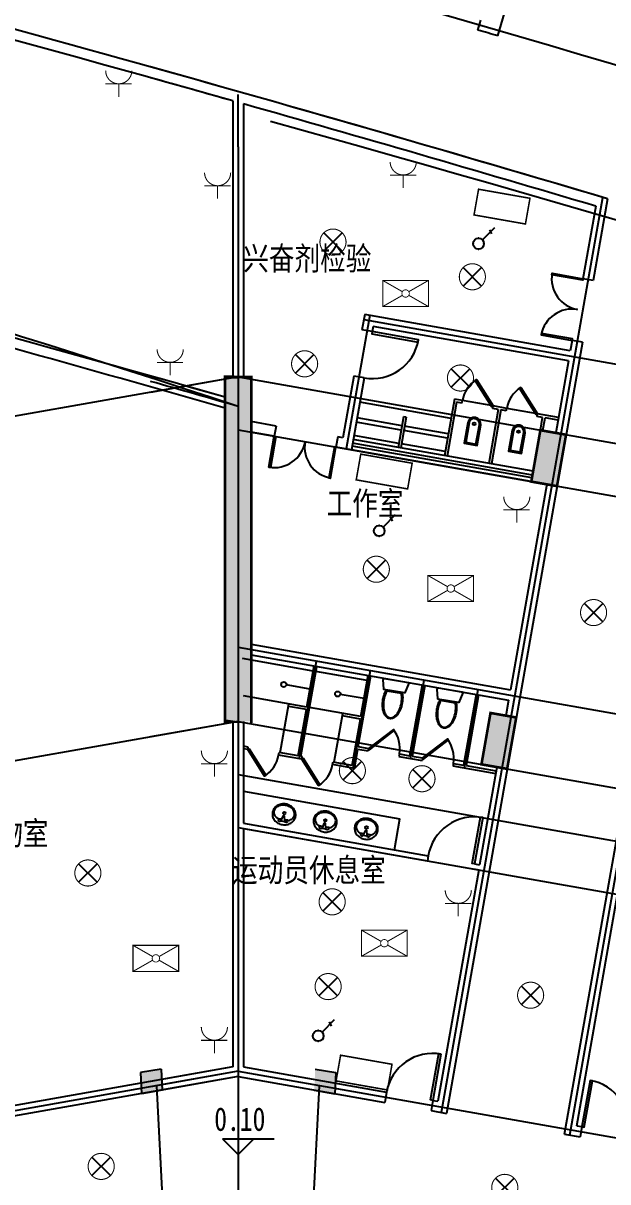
# Model space of a CAD drawing. Extents: x 23618587 to 48466785, y 42305484 to 86624613.
# Drawn here: x 24291357 to 24302559, y 43333033 to 43355228 of the extents above; entities that cross this region are included whole.
import ezdxf

# ---------------------------------------------------------------- set-up
doc = ezdxf.new("R2010")
doc.units = 0
doc.header["$MEASUREMENT"] = 0
doc.layers.get('0').update_dxf_attribs({"linetype": 'CONTINUOUS'})
for name, color, linetype in [('AC-W', 7, 'CONTINUOUS'), ('设备-动力', 3, 'CONTINUOUS'), ('设备-插座', 3, 'CONTINUOUS'), ('设备-照明', 3, 'CONTINUOUS'), ('设备-箱柜', 3, 'CONTINUOUS')]:
    doc.layers.add(name, color=color, linetype=linetype)
doc.styles.add('ATT', font='txt')
doc.styles.add('IDQSTYLE', font='simplex.shx', dxfattribs={"width": 0.7, "bigfont": 'hzfs1.shx'})
doc.styles.add('Q1', font='SimSun.ttf', dxfattribs={"width": 0.8, "height": 450})

# ---------------------------------------------------------------- blocks, each defined once
blk = doc.blocks.new('WC-3')
for points in [[(381.6936092093347, 218.2408633336599, 0.03355812812804986), (396.9573517340432, 268.9430153800786, 0.05639121069492921), (412.3489382449443, 404.9805428541877, 0.05639121069492927), (396.9573517340432, 541.0180703282967, 0.07014231948098686), (357.562039308028, 643.9963931749808, 0.1060983653685181), (290.0671071193756, 721.4435133271108, 0.1620331015355171), (225.2947648541558, 742.9999999999927, 0.1620331015355178), (160.522422588936, 721.4435133271108, 0.1060983653685186), (93.02749040028357, 643.9963931749808, 0.07014231948098702), (53.63217797426842, 541.0180703282967, 0.05639121069492911), (38.24059146336731, 404.9805428541877, 0.05639121069492958), (53.63217797426842, 268.9430153800786, 0.03355812812805004), (68.89592049897692, 218.2408633336599)], [(54.79555096172044, 404.9805428541877, -0.05639121069492937), (69.76864924652546, 537.3192896005567, -0.07014231948098673), (107.512469250094, 635.9806541751823, -0.1060983653685186), (170.4427700053529, 708.1900839169612, -0.162033101535518), (225.2947648541558, 726.4450405016323, -0.162033101535517), (280.1467597029514, 708.1900839169612, -0.1060983653685182), (343.0770604582176, 635.9806541751823, -0.07014231948098636), (380.8208804617861, 537.3192896005567, -0.05639121069492942), (395.7939787465839, 404.9805428541877, -0.05639121069492849), (380.8208804617861, 272.6417961078259, -0.02767511407589753), (369.2282583505821, 232.4275507513157), (81.36127135772767, 232.4275507513084, -0.02767511407589434), (69.76864924652546, 272.6417961078259, -0.05639121069492937)], [(-19.56175053199877, 24.16388233787438, 0.4770641446285718), (1.818989403545856e-12, 0), (462.9421472812282, -7.275957614183426e-12, 0.4770641446285718), (472.7230225472249, 12.08194116893719), (431.3211404827252, 206.5863057935421, 0.3540373363425782), (426.4307028497315, 210.5453352090699), (24.15882685857105, 210.5453352090772, 0.3540373363425782), (19.26838922557181, 206.5863057935421)]]:
    blk.add_lwpolyline(points, format="xyb", close=True)
blk = doc.blocks.new('15PLAV04')
at = {"color": 0, "linetype": 'ByBlock'}
for p, q in [((2.5, -1.5), (2.5, 1.5)), ((7, 0.5), (3, 1.5)), ((4, 1.25), (4, 3.635323)), ((7, -0.5), (7, 0.5)), ((3, -1.5), (7, -0.5)), ((4, -3.628449000000003), (4, -1.25))]:
    blk.add_line(p, q, dxfattribs=at)
blk.add_lwpolyline([(8, 9, 0.109452), (4.986152000000004, 8.332257999999996, 0.102376), (2.34314599999999, 6.363961000000003, 0.093737), (0.6223129999999628, 3.49131899999999, 0.088426), (0, 0, 0.088426), (0.6223129999999628, -3.49131899999999, 0.093737), (2.34314599999999, -6.363961000000003, 0.102376), (4.986152000000004, -8.332257999999996, 0.109452), (8, -9, 0.109452), (11.013848, -8.332257999999996, 0.102376), (13.65685400000001, -6.363961000000003, 0.093737), (15.37768700000004, -3.49131899999999, 0.088426), (16, 0, 0.088426), (15.37768700000004, 3.49131899999999, 0.093737), (13.65685400000001, 6.363961000000003, 0.102376), (11.013848, 8.332257999999996, 0.109452)], format="xyb", close=True, dxfattribs=at)
for centre in [(3, 2.5), (9, 0), (3, -2.5)]:
    blk.add_circle(centre, 1, dxfattribs=at)
for centre, radius, start, end in [((7, 3.635323), 3, 146.09549, 180), ((11.35803499999997, 0.7063469999999938), 8.250845, 143.130102, 146.09549), ((9.915842999999995, 1.787992000000003), 6.448105, 118.911201, 143.130102), ((9, 3.446271999999993), 4.553728, 90, 118.911201), ((9, 3.446271999999993), 4.553728, 61.088799, 90), ((8.084157000000005, 1.787992000000003), 6.448105, 36.869898, 61.088799), ((6.641965000000027, 0.7063469999999938), 8.250845, 17.257939, 36.869898), ((4.368267000000003, 0), 10.631733, 0, 17.257939), ((4.368267000000003, 0), 10.631733, 342.742061, 0), ((7, -3.628449000000003), 3, 180, 212.259808), ((9.915842999999995, -1.787992000000003), 6.448105, 212.259808, 241.088799), ((9, -3.446271999999993), 4.553728, 241.088799, 270), ((9, -3.446271999999993), 4.553728, 270, 298.911201), ((8.084157000000005, -1.787992000000003), 6.448105, 298.911201, 323.130102), ((6.641965000000027, -0.7063469999999938), 8.250845, 323.130102, 342.742061)]:
    blk.add_arc(centre, radius, start, end, dxfattribs=at)
at = {"color": 0, "linetype": 'ByBlock', "style": 'ATT'}
for tag, p, flags in [('ITEM', (0, -17.5), 3), ('ROOM_NUMBER', (0, -26.5), 1)]:
    blk.add_attdef(tag, p, '', height=6, dxfattribs=dict(at, flags=flags))
blk = doc.blocks.new('HC000426')
at = {"color": 0, "linetype": 'Continuous', "const_width": 0.3}
blk.add_lwpolyline([(5, 2.5), (-5, 2.5), (-5, -2.5), (5, -2.5)], close=True, dxfattribs=at)
at = {"color": 0, "style": 'IDQSTYLE', "width": 0.7}
blk.add_attdef('PSFHATT', (7, -2.5), '', height=2.5, dxfattribs=at)
blk = doc.blocks.new('HC000133')
at = {"color": 0, "linetype": 'Continuous', "const_width": 0.2}
blk.add_lwpolyline([(-2.5, 5, 0.1989123673796542), (-1.767766952966327, 3.232233047033675, 0.198912367379656), (-1.347405802383693e-15, 2.5, 0.1989123673796559), (1.767766952966326, 3.232233047033674, 0.1989123673796541), (2.5, 4.999999999999999)], format="xyb", dxfattribs=at)
for points in [[(-2.549372027147456, 2.476391871554483), (2.483025305961291, 2.476391871554483)], [(0, 2.5), (0, 0)]]:
    blk.add_lwpolyline(points, dxfattribs=at)
at = {"color": 0, "style": 'IDQSTYLE', "width": 0.7}
blk.add_attdef('PSFHATT', (4.500000009999999, 0), '', height=2.5, dxfattribs=at)
blk = doc.blocks.new('HC001494')
at = {"color": 0, "linetype": 'Continuous'}
for p, q in [((-1.76776695296229, 1.76776695296229), (1.767766952970533, -1.767766952970533)), ((1.76776695297059, 1.767766952970476), (-1.767766952966383, -1.767766952966497))]:
    blk.add_line(p, q, dxfattribs=at)
at = {"color": 0, "linetype": 'Continuous', "const_width": 0.2}
blk.add_lwpolyline([(1.76776695296644, -1.76776695296644, 0.1989123673796617), (2.500000000000057, 0, 0.1989123673796613), (1.767766952966383, 1.767766952966326, 0.198912367379653), (1.137288912133798e-13, 2.499999999999943, 0.1989123673796647), (-1.767766952966269, 1.767766952966327, 0.1989123673796613), (-2.499999999999943, 1.951292859901378e-16, 0.1989123673796761), (-1.767766952966269, -1.76776695296644, 0.1989123673796719), (1.12894543431545e-13, -2.500000000000057, 0.1989123673796541)], format="xyb", close=True, dxfattribs=at)
at = {"color": 0, "style": 'IDQSTYLE', "width": 0.7}
blk.add_attdef('PSFHATT', (4.500000010000057, -2.500000010000057), '', height=2.5, dxfattribs=at)
blk = doc.blocks.new('HC002297100793')
at = {"color": 0}
for p, q in [((0.7365695637054159, 1.778236230427065), (3.125, 4.166666666667079)), ((2.086312922365323, 3.721618894039348), (2.474128879839554, 2.922156241536068))]:
    blk.add_line(p, q, dxfattribs=at)
blk.add_circle((0, 1.041666666667079), 1.041666666667084, dxfattribs=at)
for p in [(-1.041666666678793, 1.041666666667079), (0, 2.083333333345872), (0, 6.475602276623249e-12), (1.041666666678793, 1.041666666667079)]:
    blk.add_point(p, dxfattribs=at)
at = {"color": 0, "width": 0.7000000000000001}
blk.add_attdef('PSFHATT', (3.145, -5.115907697472721e-15), '', height=0.025, dxfattribs=at)
blk = doc.blocks.new('HC000704')
at = {"color": 0, "linetype": 'Continuous', "const_width": 0.2}
for points in [[(-0.6139406135023933, 0.3508232077155071), (-4.375000000002217, 2.499999999999943)], [(-4.375000000002217, 2.499999999999943), (4.374999999997783, 2.499999999999943), (4.374999999997783, -2.500000000000057), (-4.375000000002217, -2.500000000000057), (-4.375000000002217, 2.499999999999943)], [(4.374999999997783, 2.499999999999943), (0.613940613502109, 0.3508232077156208)], [(-0.6139406135024501, -0.3508232077155071), (-4.375000000002217, -2.500000000000057)], [(0.6139406135020522, -0.3508232077156777), (4.374999999997783, -2.500000000000057)]]:
    blk.add_lwpolyline(points, dxfattribs=at)
at = {"color": 0, "linetype": 'Continuous', "const_width": 0.16}
blk.add_lwpolyline([(-3.383242763575582e-16, -0.7071067811865532, 0.1989123673796649), (0.4999999999999999, -0.5000000000000002, 0.1989123673796529), (0.7071067811865532, -1.577721810442024e-30, 0.1989123673796529), (0.5, 0.5, 0.1989123673796647), (-6.228696108637923e-17, 0.7071067811865532, 0.1989123673796647), (-0.4999999999999999, 0.5, 0.1989123673796529), (-0.7071067811865532, 9.205576587279189e-17, 0.1989123673796529), (-0.4999999999999998, -0.5000000000000002, 0.1989123673796647)], format="xyb", close=True, dxfattribs=at)
at = {"color": 0, "style": 'IDQSTYLE', "width": 0.7}
blk.add_attdef('PSFHATT', (6.374999999997783, -2.500000000000057), '', height=2.5, dxfattribs=at)

msp = doc.modelspace()

# ---------------------------------------------------------------- hatches: boundary and pattern name
at = {"layer": 'AC-W'}
for points in [[(24295726.76416719, 43348451.86485248), (24295726.76416751, 43341851.59187522), (24295226.76416751, 43341851.5918752), (24295226.76416719, 43348451.86485246)], [(24295726.76416719, 43348451.86485248), (24295726.76416751, 43341851.59187522), (24295226.76416751, 43341851.5918752), (24295226.76416719, 43348451.86485246)], [(24301092.96038273, 43346446.15131876), (24301585.36425923, 43346359.32722998), (24301759.01243692, 43347344.13498332), (24301266.60856041, 43347430.95907214)], [(24301092.96038273, 43346446.15131876), (24301585.36425923, 43346359.32722998), (24301759.01243692, 43347344.13498332), (24301266.60856041, 43347430.95907214)], [(24300803.94568408, 43341927.69265519), (24300311.54180757, 43342014.516744), (24300137.89362989, 43341029.70899064), (24300630.2975064, 43340942.88490185)], [(24300803.94568408, 43341927.69265519), (24300311.54180757, 43342014.516744), (24300137.89362989, 43341029.70899064), (24300630.2975064, 43340942.88490185)]]:
    msp.add_hatch(color=7, dxfattribs=at).paths.add_polyline_path(points)

# ---------------------------------------------------------------- linework, layer by layer
at = {"layer": 'AC-W', "color": 7}
for p, q in [((24300452.52971094, 43354984.22096639), (24303001.75405221, 43363719.86393265)), ((24300452.52971094, 43354984.22096639), (24303001.75405221, 43363719.86393265)), ((24300068.5779158, 43355096.1883672), (24300124.49845248, 43355288.21152616)), ((24300068.5779158, 43355096.1883672), (24300124.49845248, 43355288.21152616)), ((24295476.76416698, 43352860.11982253), (24295476.764168, 43353860.11982252)), ((24295476.76416698, 43352860.11982253), (24295476.764168, 43353860.11982252)), ((24299554.79193819, 43347656.64153269), (24297806.75789045, 43347964.86709841)), ((24299554.79193819, 43347656.64153269), (24297806.75789045, 43347964.86709841)), ((24299619.9101528, 43348025.94441397), (24299428.8967233, 43346942.65596219)), ((24299619.9101528, 43348025.94441397), (24299428.8967233, 43346942.65596219)), ((24299660.46811183, 43347968.02162093), (24299478.13711094, 43346933.97355331)), ((24299660.46811183, 43347968.02162093), (24299478.13711094, 43346933.97355331)), ((24299773.78614753, 43347998.81192443), (24299619.9101528, 43348025.94441397)), ((24299773.78614753, 43347998.81192443), (24299619.9101528, 43348025.94441397)), ((24299765.10373866, 43347949.57153679), (24299660.46811183, 43347968.02162093)), ((24299765.10373866, 43347949.57153679), (24299660.46811183, 43347968.02162093)), ((24299765.10373866, 43347949.57153681), (24299773.78614754, 43347998.81192444)), ((24299765.10373866, 43347949.57153681), (24299773.78614754, 43347998.81192444)), ((24300364.67079936, 43347894.62301786), (24299773.78614755, 43347998.81192448)), ((24300364.67079936, 43347894.62301786), (24299773.78614755, 43347998.81192448)), ((24300460.62401728, 43347826.93254606), (24300278.29343079, 43346792.88440538)), ((24300460.62401728, 43347826.93254606), (24300278.29343079, 43346792.88440538)), ((24300509.86440493, 43347818.25013719), (24300327.53381844, 43346784.20199651)), ((24300509.86440493, 43347818.25013719), (24300327.53381844, 43346784.20199651)), ((24300355.98839046, 43347845.3826302), (24300364.67079934, 43347894.62301783)), ((24300355.98839046, 43347845.3826302), (24300364.67079934, 43347894.62301783)), ((24300460.62401728, 43347826.93254606), (24300355.98839047, 43347845.38263022)), ((24300460.62401728, 43347826.93254606), (24300355.98839047, 43347845.38263022)), ((24300623.18258785, 43347849.04041474), (24300364.67079936, 43347894.62301786)), ((24300623.18258785, 43347849.04041474), (24300364.67079936, 43347894.62301786)), ((24300614.50017897, 43347799.80002709), (24300509.86440493, 43347818.25013719)), ((24300614.50017897, 43347799.80002709), (24300509.86440493, 43347818.25013719)), ((24300614.50017897, 43347799.80002709), (24300623.18258785, 43347849.04041472)), ((24300614.50017897, 43347799.80002709), (24300623.18258785, 43347849.04041472)), ((24301214.06723966, 43347744.85150816), (24300623.18258785, 43347849.04041474)), ((24301214.06723966, 43347744.85150816), (24300623.18258785, 43347849.04041474)), ((24301205.38483078, 43347695.61112051), (24301214.06723965, 43347744.85150814)), ((24301205.38483078, 43347695.61112051), (24301214.06723965, 43347744.85150814)), ((24301614.14585266, 43347674.3068543), (24301214.06723966, 43347744.85150816)), ((24301614.14585266, 43347674.3068543), (24301214.06723966, 43347744.85150816)), ((24298601.61026015, 43347433.77393442), (24297739.90334207, 43347585.71611349)), ((24298601.61026015, 43347433.77393442), (24297739.90334207, 43347585.71611349)), ((24298616.37038879, 43347517.48258752), (24297754.66343717, 43347669.4247725)), ((24298616.37038879, 43347517.48258752), (24297754.66343717, 43347669.4247725)), ((24298646.75888894, 43347689.82393213), (24298542.56980821, 43347098.93967724)), ((24298646.75888894, 43347689.82393213), (24298542.56980821, 43347098.93967724)), ((24298695.99933922, 43347681.14187843), (24298591.81019586, 43347090.25726836)), ((24298695.99933922, 43347681.14187843), (24298591.81019586, 43347090.25726836)), ((24298695.9992766, 43347681.14152324), (24298646.75888894, 43347689.82393213)), ((24298695.9992766, 43347681.14152324), (24298646.75888894, 43347689.82393213)), ((24301310.02060482, 43347677.16101041), (24301205.38483078, 43347695.61112052)), ((24301310.02060482, 43347677.16101041), (24301205.38483078, 43347695.61112052)), ((24301266.60856041, 43347430.95907214), (24301310.02060482, 43347677.16101041)), ((24301266.60856041, 43347430.95907214), (24301310.02060482, 43347677.16101041)), ((24301315.84894806, 43347422.27666325), (24301359.26099247, 43347668.47860153)), ((24301315.84894806, 43347422.27666325), (24301359.26099247, 43347668.47860153)), ((24301605.46344377, 43347625.06646665), (24301359.26099247, 43347668.47860153)), ((24301605.46344377, 43347625.06646665), (24301359.26099247, 43347668.47860153)), ((24298556.46163136, 43347177.72393672), (24297694.75481589, 43347329.66609771)), ((24298556.46163136, 43347177.72393672), (24297694.75481589, 43347329.66609771)), ((24299487.93723787, 43347277.49057456), (24298650.8506478, 43347425.09152555)), ((24299487.93723787, 43347277.49057456), (24298650.8506478, 43347425.09152555)), ((24299502.69736652, 43347361.19922766), (24298665.61077644, 43347508.80017864)), ((24299502.69736652, 43347361.19922766), (24298665.61077644, 43347508.80017864)), ((24301105.46305315, 43346517.05747704), (24297658.63591601, 43347124.82609899)), ((24301105.46305315, 43346517.05747704), (24297658.63591601, 43347124.82609899)), ((24301115.18735109, 43346572.20671123), (24297668.3602929, 43347179.97531924)), ((24301115.18735109, 43346572.20671123), (24297668.3602929, 43347179.97531924)), ((24301127.69001988, 43346643.11286945), (24297680.86296168, 43347250.88147746)), ((24301127.69001988, 43346643.11286945), (24297680.86296168, 43347250.88147746)), ((24299442.78860908, 43347021.44057687), (24298605.70201901, 43347169.04152784)), ((24299442.78860908, 43347021.44057687), (24298605.70201901, 43347169.04152784)), ((24301092.96038436, 43346446.15131882), (24297646.13324722, 43347053.91994078)), ((24301092.96038436, 43346446.15131882), (24297646.13324722, 43347053.91994078)), ((24296915.59846192, 43342816.39850266), (24295557.54824652, 43343055.85939673)), ((24296915.59846192, 43342816.39850266), (24295557.54824652, 43343055.85939673)), ((24296678.3193565, 43341182.78330129), (24296982.20366733, 43342906.19686908)), ((24296678.3193565, 43341182.78330129), (24296982.20366733, 43342906.19686908)), ((24296794.04473758, 43342127.03307555), (24296932.96327968, 43342914.87927797)), ((24296794.04473758, 43342127.03307555), (24296932.96327968, 43342914.87927797)), ((24297949.64660259, 43342634.06791615), (24296964.83884957, 43342807.71609378)), ((24297949.64660259, 43342634.06791615), (24296964.83884957, 43342807.71609378)), ((24297777.48556377, 43341369.75562218), (24298016.251808, 43342723.86628258)), ((24297777.48556377, 43341369.75562218), (24298016.251808, 43342723.86628258)), ((24297828.09287826, 43341944.70248904), (24297967.01142035, 43342732.54869146)), ((24297828.09287826, 43341944.70248904), (24297967.01142035, 43342732.54869146)), ((24296854.82159975, 43342471.7157891), (24296399.34801398, 43342552.02807125)), ((24296854.82159975, 43342471.7157891), (24296399.34801398, 43342552.02807125)), ((24299001.05956101, 43342550.21810493), (24298762.29331674, 43341196.10744452)), ((24299001.05956101, 43342550.21810493), (24298762.29331674, 43341196.10744452)), ((24299050.29994867, 43342541.53569604), (24298811.53370439, 43341187.42503565)), ((24299050.29994867, 43342541.53569604), (24298811.53370439, 43341187.42503565)), ((24296794.04473758, 43342127.03307555), (24295576.76416748, 43342341.67248309)), ((24296794.04473758, 43342127.03307555), (24295576.76416748, 43342341.67248309)), ((24297888.86974043, 43342289.3852026), (24297433.39615465, 43342369.69748475)), ((24297888.86974043, 43342289.3852026), (24297433.39615465, 43342369.69748475)), ((24300035.10770168, 43342367.88751839), (24299796.3414574, 43341013.77685799)), ((24300035.10770168, 43342367.88751839), (24299796.3414574, 43341013.77685799)), ((24300084.34808933, 43342359.20510951), (24299845.58184506, 43341005.0944491)), ((24300084.34808933, 43342359.20510951), (24299845.58184506, 43341005.0944491)), ((24296284.39625529, 43341252.24257234), (24296449.36202403, 43342187.80993772)), ((24296284.39625529, 43341252.24257234), (24296449.36202403, 43342187.80993772)), ((24296785.3623287, 43342077.79268789), (24296440.67961515, 43342138.56955005)), ((24296785.3623287, 43342077.79268789), (24296440.67961515, 43342138.56955005)), ((24296629.07896885, 43341191.46571018), (24296785.3623287, 43342077.79268789)), ((24296629.07896885, 43341191.46571018), (24296785.3623287, 43342077.79268789)), ((24297828.09287826, 43341944.70248904), (24296843.28512523, 43342118.35066666)), ((24297828.09287826, 43341944.70248904), (24296843.28512523, 43342118.35066666)), ((24297318.44439596, 43341069.91198584), (24297483.4101647, 43342005.47935121)), ((24297318.44439596, 43341069.91198584), (24297483.4101647, 43342005.47935121)), ((24297819.41046938, 43341895.46210138), (24297474.72775582, 43341956.23896355)), ((24297819.41046938, 43341895.46210138), (24297474.72775582, 43341956.23896355)), ((24297663.12710952, 43341009.13512367), (24297819.41046938, 43341895.46210138)), ((24297663.12710952, 43341009.13512367), (24297819.41046938, 43341895.46210138)), ((24295668.89140965, 43341360.77268336), (24295576.76416752, 43341377.0172018)), ((24295668.89140965, 43341360.77268336), (24295576.76416752, 43341377.0172018)), ((24295660.20900077, 43341311.5322957), (24295576.76416753, 43341326.2458712)), ((24295660.20900077, 43341311.5322957), (24295576.76416753, 43341326.2458712)), ((24295660.20900077, 43341311.5322957), (24295668.89140965, 43341360.77268336)), ((24295660.20900077, 43341311.5322957), (24295668.89140965, 43341360.77268336)), ((24297703.68508828, 43340951.21232715), (24297768.80315489, 43341320.51523452)), ((24297703.68508828, 43340951.21232715), (24297768.80315489, 43341320.51523452)), ((24297768.80315489, 43341320.51523452), (24297965.76470544, 43341285.78559901)), ((24297768.80315489, 43341320.51523452), (24297965.76470544, 43341285.78559901)), ((24297777.48556372, 43341369.75562219), (24297974.44711433, 43341335.02598666)), ((24297777.48556372, 43341369.75562219), (24297974.44711433, 43341335.02598666)), ((24297974.44711433, 43341335.02598666), (24297965.76470544, 43341285.78559901)), ((24297974.44711433, 43341335.02598666), (24297965.76470544, 43341285.78559901)), ((24296251.09365258, 43341207.34338912), (24296259.77606146, 43341256.58377678)), ((24296251.09365258, 43341207.34338912), (24296259.77606146, 43341256.58377678)), ((24296694.25714144, 43341129.2017092), (24296251.09365258, 43341207.34338912)), ((24296694.25714144, 43341129.2017092), (24296251.09365258, 43341207.34338912)), ((24296629.07896885, 43341191.46571018), (24296259.77606146, 43341256.58377678)), ((24296629.07896885, 43341191.46571018), (24296259.77606146, 43341256.58377678)), ((24296702.93955033, 43341178.44209685), (24296678.3193565, 43341182.78330129)), ((24296702.93955033, 43341178.44209685), (24296678.3193565, 43341182.78330129)), ((24296694.25714144, 43341129.2017092), (24296702.93955033, 43341178.44209685)), ((24296694.25714144, 43341129.2017092), (24296702.93955033, 43341178.44209685)), ((24298565.33176613, 43341230.83708006), (24298556.64935725, 43341181.59669241)), ((24298565.33176613, 43341230.83708006), (24298556.64935725, 43341181.59669241)), ((24298556.64935725, 43341181.59669241), (24298999.81284611, 43341103.45501247)), ((24298556.64935725, 43341181.59669241), (24298999.81284611, 43341103.45501247)), ((24298565.33176613, 43341230.83708006), (24298762.29331674, 43341196.10744452)), ((24298565.33176613, 43341230.83708006), (24298762.29331674, 43341196.10744452)), ((24298811.53370439, 43341187.42503565), (24299008.49525499, 43341152.69540012)), ((24298811.53370439, 43341187.42503565), (24299008.49525499, 43341152.69540012)), ((24299008.49525499, 43341152.69540012), (24298999.81284611, 43341103.45501247)), ((24299008.49525499, 43341152.69540012), (24298999.81284611, 43341103.45501247)), ((24297285.14179325, 43341025.01280262), (24297293.82420213, 43341074.25319028)), ((24297285.14179325, 43341025.01280262), (24297293.82420213, 43341074.25319028)), ((24297703.68508828, 43340951.21232715), (24297285.14179325, 43341025.01280262)), ((24297703.68508828, 43340951.21232715), (24297285.14179325, 43341025.01280262)), ((24297663.12710952, 43341009.13512367), (24297293.82420213, 43341074.25319028)), ((24297663.12710952, 43341009.13512367), (24297293.82420213, 43341074.25319028)), ((24299599.3799068, 43341048.50649352), (24299590.69749792, 43340999.26610588)), ((24299599.3799068, 43341048.50649352), (24299590.69749792, 43340999.26610588)), ((24299590.69749792, 43340999.26610588), (24300411.62948959, 43340854.51364642)), ((24299590.69749792, 43340999.26610588), (24300411.62948959, 43340854.51364642)), ((24299599.3799068, 43341048.50649352), (24299796.3414574, 43341013.77685798)), ((24299599.3799068, 43341048.50649352), (24299796.3414574, 43341013.77685798)), ((24299845.58184505, 43341005.0944491), (24300420.31191821, 43340903.75403059)), ((24299845.58184505, 43341005.0944491), (24300420.31191821, 43340903.75403059)), ((24295576.76416757, 43340513.9045817), (24298574.19449301, 43339985.37674269)), ((24295576.76416757, 43340513.9045817), (24298574.19449301, 43339985.37674269)), ((24298470.00558643, 43339394.49209087), (24298574.19449301, 43339985.37674269)), ((24298470.00558643, 43339394.49209087), (24298574.19449301, 43339985.37674269)), ((24293999.38843121, 43335193.90301725), (24293602.50703628, 43335123.92211916)), ((24293602.50703628, 43335123.92211916), (24293623.59863235, 43334721.47049183)), ((24293999.38843121, 43335193.90301725), (24294020.48002728, 43334791.45138993)), ((24296954.14062399, 43335193.90289051), (24297351.02201893, 43335123.92199246)), ((24296954.14062399, 43335193.90289051), (24297351.02201893, 43335123.92199246)), ((24297351.02201893, 43335123.92199246), (24297329.9304229, 43334721.47036514)), ((24297351.02201893, 43335123.92199246), (24297329.9304229, 43334721.47036514)), ((24294020.48002728, 43334791.45138992), (24293623.59863235, 43334721.47049184)), ((24296933.04902796, 43334791.45126319), (24297329.9304229, 43334721.47036514)), ((24296933.04902796, 43334791.45126319), (24297329.9304229, 43334721.47036514)), ((24295176.76416789, 43333854.48636407), (24296165.52402117, 43333854.48636412)), ((24295176.76416789, 43333854.48636407), (24295476.7641679, 43333554.48636408)), ((24295176.76416789, 43333854.48636407), (24296165.52402117, 43333854.48636412)), ((24295176.76416789, 43333854.48636407), (24295476.7641679, 43333554.48636408)), ((24295776.76416789, 43333854.4863641), (24295476.7641679, 43333554.48636408)), ((24295776.76416789, 43333854.4863641), (24295476.7641679, 43333554.48636408))]:
    msp.add_line(p, q, dxfattribs=at)
at = {"layer": 'AC-W', "color": 7, "ltscale": 5000}
for p, q in [((24295376.76416694, 43353738.07532154), (24295376.76416719, 43348451.86485247)), ((24295376.76416694, 43353738.07532154), (24295376.76416719, 43348451.86485247)), ((24295576.76416694, 43353681.44742136), (24295576.76416719, 43348451.86485247)), ((24295576.76416694, 43353681.44742136), (24295576.76416719, 43348451.86485247)), ((24302555.59311045, 43351861.75558182), (24302279.95854841, 43350298.55796403)), ((24302555.59311045, 43351861.75558182), (24302279.95854841, 43350298.55796403)), ((24302327.67598856, 43351720.92785998), (24302082.99699781, 43350333.28759956)), ((24302327.67598856, 43351720.92785998), (24302082.99699781, 43350333.28759956)), ((24302279.95854841, 43350298.55796403), (24302082.99699781, 43350333.28759956)), ((24302279.95854841, 43350298.55796403), (24302082.99699781, 43350333.28759956)), ((24297900.65798455, 43349649.14955323), (24297848.56341286, 43349353.70724818)), ((24297900.65798455, 43349649.14955323), (24297848.56341286, 43349353.70724818)), ((24301839.88899662, 43348954.55684276), (24297900.65798455, 43349649.14955323)), ((24301839.88899662, 43348954.55684276), (24297900.65798455, 43349649.14955323)), ((24298045.52496346, 43349318.97761266), (24297848.56341286, 43349353.70724818)), ((24298045.52496346, 43349318.97761266), (24297848.56341286, 43349353.70724818)), ((24298062.89008513, 43349417.45988071), (24298045.52496346, 43349318.97761266)), ((24298062.89008513, 43349417.45988071), (24298045.52496346, 43349318.97761266)), ((24301805.15928217, 43348757.59530607), (24298062.88982069, 43349417.458381)), ((24301805.15928217, 43348757.59530607), (24298062.88982069, 43349417.458381)), ((24302071.58026168, 43349116.78874392), (24299466.85167747, 43334344.67349245)), ((24302071.58026168, 43349116.78874392), (24299466.85167747, 43334344.67349245)), ((24301874.61871107, 43349151.51837943), (24301839.88899662, 43348954.55684276)), ((24301874.61871107, 43349151.51837943), (24301839.88899662, 43348954.55684276)), ((24302071.58026167, 43349116.78874392), (24301874.61871107, 43349151.51837944)), ((24302071.58026167, 43349116.78874392), (24301874.61871107, 43349151.51837944)), ((24301805.15928216, 43348757.59530605), (24301562.05128097, 43347378.86454926)), ((24301805.15928216, 43348757.59530605), (24301562.05128097, 43347378.86454926)), ((24297692.2796978, 43348467.38033309), (24297483.90141107, 43347285.611113)), ((24297692.2796978, 43348467.38033309), (24297483.90141107, 43347285.611113)), ((24297889.24124841, 43348432.65069758), (24297646.13324722, 43347053.91994077)), ((24297889.24124841, 43348432.65069758), (24297646.13324722, 43347053.91994077)), ((24297889.24160362, 43348432.65063494), (24297692.2796978, 43348467.3803331)), ((24297889.24160362, 43348432.65063494), (24297692.2796978, 43348467.3803331)), ((24296203.65133215, 43347511.3537439), (24295726.76416722, 43347595.44181781)), ((24296203.65133215, 43347511.3537439), (24295726.76416722, 43347595.44181781)), ((24296168.92161769, 43347314.39220721), (24295726.76416724, 43347392.35649543)), ((24296168.92161769, 43347314.39220721), (24295726.76416724, 43347392.35649543)), ((24296203.65141566, 43347511.35421751), (24296168.92161769, 43347314.39220721)), ((24296203.65141566, 43347511.35421751), (24296168.92161769, 43347314.39220721)), ((24297385.42063577, 43347302.97593076), (24297350.69092131, 43347106.01439405)), ((24297385.42063577, 43347302.97593076), (24297350.69092131, 43347106.01439405)), ((24297483.90141106, 43347285.611113), (24297385.42063577, 43347302.97593076)), ((24297483.90141106, 43347285.611113), (24297385.42063577, 43347302.97593076)), ((24297646.13324722, 43347053.91994075), (24297350.69092131, 43347106.01439405)), ((24297646.13324722, 43347053.91994075), (24297350.69092131, 43347106.01439405)), ((24301388.40270863, 43346394.05686549), (24300693.80841956, 43342454.8261321)), ((24301388.40270863, 43346394.05686549), (24300693.80841956, 43342454.8261321)), ((24295726.76416744, 43343330.65004788), (24300693.80841957, 43342454.8261321)), ((24295726.76416744, 43343330.65004788), (24300693.80841957, 43342454.8261321)), ((24295726.76416745, 43343127.5647255), (24300659.07870511, 43342257.86459541)), ((24295726.76416745, 43343127.5647255), (24300659.07870511, 43342257.86459541)), ((24300659.07870511, 43342257.86459541), (24300606.98413349, 43341962.42229071)), ((24300659.07870511, 43342257.86459541), (24300606.98413349, 43341962.42229071)), ((24301731.91432422, 43333945.28183493), (24303190.55901621, 43342217.66696032)), ((24301731.91432422, 43333945.28183493), (24303190.55901621, 43342217.66696032)), ((24295376.76416751, 43341851.59187521), (24295376.76416782, 43335233.68619989)), ((24295376.76416751, 43341851.59187521), (24295376.76416782, 43335233.68619989)), ((24295576.76416751, 43341851.59187521), (24295576.7641676, 43339904.64861456)), ((24295576.76416751, 43341851.59187521), (24295576.7641676, 43339904.64861456)), ((24300433.33556115, 43340977.61460695), (24300103.40327382, 43339106.48000842)), ((24300433.33556115, 43340977.61460695), (24300103.40327382, 43339106.48000842)), ((24295576.7641676, 43339904.64861456), (24299118.59552078, 43339280.12818606)), ((24295576.7641676, 43339904.64861456), (24299118.59552078, 43339280.12818606)), ((24295576.7641676, 43339803.10595337), (24295576.76416782, 43335233.6861999)), ((24295576.7641676, 43339803.10595337), (24299101.23066356, 43339181.64741772)), ((24295576.7641676, 43339803.10595337), (24295576.76416782, 43335233.6861999)), ((24295576.7641676, 43339803.10595337), (24299101.23066356, 43339181.64741772)), ((24299118.59552078, 43339280.12818606), (24299101.23066356, 43339181.64741773)), ((24299118.59552078, 43339280.12818606), (24299101.23066356, 43339181.64741773)), ((24300004.92249853, 43339123.84482618), (24300103.40327382, 43339106.48000842)), ((24300004.92249853, 43339123.84482618), (24300103.40327382, 43339106.48000842)), ((24300086.03841659, 43339007.99924007), (24299304.61984132, 43334576.36466466)), ((24300086.03841659, 43339007.99924007), (24299304.61984132, 43334576.36466466)), ((24299987.55764131, 43339025.36405784), (24300086.03841659, 43339007.99924007)), ((24299987.55764131, 43339025.36405784), (24300086.03841659, 43339007.99924007)), ((24301963.60551035, 43334107.51375), (24302745.02230962, 43338539.14863858)), ((24301963.60551035, 43334107.51375), (24302745.02230962, 43338539.14863858)), ((24295376.76416782, 43335233.68619989), (24287247.52351355, 43333800.28173945)), ((24295376.76416782, 43335233.68619989), (24293797.68593214, 43334955.2521022)), ((24295576.76416782, 43335233.6861999), (24298319.81208843, 43334750.01284227)), ((24295576.76416782, 43335233.6861999), (24298319.81208843, 43334750.01284227)), ((24295476.7641678, 43335048.23357558), (24287282.25314909, 43333603.32018885)), ((24295476.7641678, 43335048.23357558), (24293797.68593214, 43334752.16677983)), ((24295476.76416786, 43335048.23357558), (24298285.08237397, 43334553.05130557)), ((24295476.76416786, 43335048.23357558), (24298285.08237397, 43334553.05130557)), ((24298319.81208843, 43334750.01284227), (24298285.08237398, 43334553.05130557)), ((24298319.81208843, 43334750.01284227), (24298285.08237398, 43334553.05130557)), ((24299206.13906612, 43334593.7294824), (24299171.40935167, 43334396.76794572)), ((24299206.13906612, 43334593.7294824), (24299171.40935167, 43334396.76794572)), ((24299206.13906612, 43334593.7294824), (24299304.61984132, 43334576.36466466)), ((24299206.13906612, 43334593.7294824), (24299304.61984132, 43334576.36466466)), ((24299171.40935167, 43334396.76794571), (24299466.85167747, 43334344.67349245)), ((24299171.40935167, 43334396.76794571), (24299466.85167747, 43334344.67349245)), ((24301963.60551035, 43334107.51375), (24302062.09102266, 43334090.14809699)), ((24301963.60551035, 43334107.51375), (24302062.09102266, 43334090.14809699)), ((24302062.09102266, 43334090.14809699), (24302027.36146605, 43333893.18653246)), ((24302062.09102266, 43334090.14809699), (24302027.36146605, 43333893.18653246)), ((24301731.91432422, 43333945.28183494), (24302027.36146605, 43333893.18653246)), ((24301731.91432422, 43333945.28183494), (24302027.36146605, 43333893.18653246))]:
    msp.add_line(p, q, dxfattribs=at)
at = {"layer": 'AC-W', "color": 7, "ltscale": 300}
for p, q in [((24295476.76416698, 43352860.11982253), (24295476.76416907, 43309242.89571069)), ((24295476.76416698, 43352860.11982253), (24295476.76416907, 43309242.89571069)), ((24302457.11234211, 43351879.12043905), (24299368.37090912, 43334362.03834967)), ((24302457.11234211, 43351879.12043905), (24299368.37090912, 43334362.03834967)), ((24301830.39509952, 43333927.91701716), (24304872.14462519, 43351178.53580703)), ((24301830.39509952, 43333927.91701716), (24304872.14462519, 43351178.53580703)), ((24297999.13875985, 43349631.78473548), (24297547.65247191, 43347071.28475855)), ((24297999.13875985, 43349631.78473548), (24297547.65247191, 43347071.28475855)), ((24297883.29312732, 43349550.66878489), (24306845.04269304, 43347970.47054251)), ((24297883.29312732, 43349550.66878489), (24306845.04269304, 43347970.47054251)), ((24295476.76416719, 43348451.86485247), (24280647.20979456, 43345837.01430396)), ((24295476.76416719, 43348451.86485247), (24293797.68593214, 43348155.79805683)), ((24295476.76416719, 43348451.86485247), (24310306.31854007, 43345837.01430538)), ((24295476.76416719, 43348451.86485247), (24310306.31854007, 43345837.01430538)), ((24295476.76416724, 43347436.43824058), (24309959.02218479, 43344882.82541122)), ((24295476.76416724, 43347436.43824058), (24309959.02218479, 43344882.82541122)), ((24295476.76416744, 43343273.18913185), (24308535.10712811, 43340970.65094518)), ((24295476.76416744, 43343273.18913185), (24308535.10712811, 43340970.65094518)), ((24295476.76416751, 43341851.59187521), (24282904.63610453, 43339634.78649216)), ((24295476.76416751, 43341851.59187521), (24293797.68593214, 43341555.52507951)), ((24295476.76416751, 43341851.59187521), (24308048.8922307, 43339634.78649337)), ((24295476.76416751, 43341851.59187521), (24308048.8922307, 43339634.78649337)), ((24295476.76416756, 43340836.16526332), (24307701.59587542, 43338680.59759922)), ((24295476.76416756, 43340836.16526332), (24307701.59587542, 43338680.59759922)), ((24295476.7641676, 43339820.73865145), (24307354.29952013, 43337726.40870506)), ((24295476.7641676, 43339820.73865145), (24307354.29952013, 43337726.40870506)), ((24295476.76416785, 43335149.77623676), (24285196.79205003, 43333337.13979095)), ((24295476.76416785, 43335149.77623676), (24293797.68593214, 43334853.709441)), ((24295476.76416785, 43335149.77623676), (24305756.73628581, 43333337.13979194)), ((24295476.76416785, 43335149.77623676), (24305756.73628581, 43333337.13979194)), ((24295259.28519673, 43309242.89571069), (24293915.98650064, 43334874.56902307)), ((24295259.28519673, 43309242.89571069), (24293915.98650064, 43334874.56902307)), ((24295694.24324303, 43309242.89571069), (24297037.54255462, 43334874.56889634)), ((24295694.24324303, 43309242.89571069), (24297037.54255462, 43334874.56889634))]:
    msp.add_line(p, q, dxfattribs=at)
at = {"layer": 'AC-W', "color": 7, "ltscale": 1000}
for p, q in [((24296645.01675379, 43341137.88411808), (24296974.94829127, 43343009.01884882)), ((24296645.01675379, 43341137.88411808), (24296974.94829127, 43343009.01884882)), ((24297679.06489446, 43340955.55353157), (24298008.99643194, 43342826.68826232)), ((24297679.06489446, 43340955.55353157), (24298008.99643194, 43342826.68826232)), ((24298778.23110171, 43341142.52585244), (24299043.04457258, 43342644.35767578)), ((24298778.23110171, 43341142.52585244), (24299043.04457258, 43342644.35767578)), ((24299812.27924237, 43340960.1952659), (24300077.09271324, 43342462.02708925)), ((24299812.27924237, 43340960.1952659), (24300077.09271324, 43342462.02708925))]:
    msp.add_line(p, q, dxfattribs=at)
at = {"layer": 'AC-W', "color": 7}
for points in [[(24302082.99612426, 43350333.28818271), (24302077.81036102, 43350303.73411855), (24301486.72907772, 43350407.44938342), (24301491.91484097, 43350437.00344758)], [(24302082.99612426, 43350333.28818271), (24302077.81036102, 43350303.73411855), (24301486.72907772, 43350407.44938342), (24301491.91484097, 43350437.00344758)], [(24298045.52496346, 43349318.97761265), (24298037.71077771, 43349274.6612669), (24298924.03769279, 43349118.37755185), (24298931.85187854, 43349162.6938976)], [(24298045.52496346, 43349318.97761265), (24298037.71077771, 43349274.6612669), (24298924.03769279, 43349118.37755185), (24298931.85187854, 43349162.6938976)], [(24301874.61871279, 43349151.51838472), (24301879.85375089, 43349181.06376043), (24301288.94623692, 43349285.76452243), (24301283.71119882, 43349256.21914673)], [(24301874.61871279, 43349151.51838472), (24301879.85375089, 43349181.06376043), (24301288.94623692, 43349285.76452243), (24301283.71119882, 43349256.21914673)], [(24300364.67079936, 43347894.62301785), (24300339.36164334, 43347878.51567098), (24300017.21470587, 43348384.69879142), (24300042.52386189, 43348400.80613829)], [(24300364.67079936, 43347894.62301785), (24300339.36164334, 43347878.51567098), (24300017.21470587, 43348384.69879142), (24300042.52386189, 43348400.80613829)], [(24301214.06723966, 43347744.85150816), (24301188.75808364, 43347728.74416129), (24300866.61114616, 43348234.92728173), (24300891.92030218, 43348251.0346286)], [(24301214.06723966, 43347744.85150816), (24301188.75808364, 43347728.74416129), (24300866.61114616, 43348234.92728173), (24300891.92030218, 43348251.0346286)], [(24296168.92161769, 43347314.39220721), (24296198.47018344, 43347309.20739654), (24296094.77396998, 43346718.2360814), (24296065.22540422, 43346723.42089207)], [(24296168.92161769, 43347314.39220721), (24296198.47018344, 43347309.20739654), (24296094.77396998, 43346718.2360814), (24296065.22540422, 43346723.42089207)], [(24297350.47155201, 43347106.05307479), (24297320.93167312, 43347111.28715116), (24297216.25014588, 43346520.48957342), (24297245.79002476, 43346515.25549707)], [(24297350.47155201, 43347106.05307479), (24297320.93167312, 43347111.28715116), (24297216.25014588, 43346520.48957342), (24297245.79002476, 43346515.25549707)], [(24297974.44711432, 43341335.02598665), (24297992.72198465, 43341311.23462023), (24298468.54931312, 43341676.73202682), (24298450.2744428, 43341700.52339323)], [(24297974.44711432, 43341335.02598665), (24297992.72198465, 43341311.23462023), (24298468.54931312, 43341676.73202682), (24298450.2744428, 43341700.52339323)], [(24295660.20900077, 43341311.53229569), (24295685.51888812, 43341327.6384934), (24296007.6428421, 43340821.44074645), (24295982.33295476, 43340805.33454876)], [(24295660.20900077, 43341311.53229569), (24295685.51888812, 43341327.6384934), (24296007.6428421, 43340821.44074645), (24295982.33295476, 43340805.33454876)], [(24299008.49525499, 43341152.69540012), (24299026.77012532, 43341128.90403369), (24299502.5974538, 43341494.40144027), (24299484.32258347, 43341518.19280669)], [(24299008.49525499, 43341152.69540012), (24299026.77012532, 43341128.90403369), (24299502.5974538, 43341494.40144027), (24299484.32258347, 43341518.19280669)], [(24296694.25714144, 43341129.20170919), (24296719.56702879, 43341145.30790689), (24297041.69098277, 43340639.11015994), (24297016.38109542, 43340623.00396225)], [(24296694.25714144, 43341129.20170919), (24296719.56702879, 43341145.30790689), (24297041.69098277, 43340639.11015994), (24297016.38109542, 43340623.00396225)], [(24300004.92249853, 43339123.84482618), (24299960.60614964, 43339131.65899417), (24300116.8895095, 43340017.98597189), (24300161.20585838, 43340010.17180389)], [(24300004.92249853, 43339123.84482618), (24299960.60614964, 43339131.65899417), (24300116.8895095, 43340017.98597189), (24300161.20585838, 43340010.17180389)], [(24299206.13906615, 43334593.72948241), (24299161.82271726, 43334601.5436504), (24299318.10607711, 43335487.87062813), (24299362.422426, 43335480.05646013)], [(24299206.13906615, 43334593.72948241), (24299161.82271726, 43334601.5436504), (24299318.10607711, 43335487.87062813), (24299362.422426, 43335480.05646013)], [(24302062.08739235, 43334090.14873713), (24302106.40374123, 43334082.33456913), (24302262.6871011, 43334968.66154685), (24302218.37075222, 43334976.47571485)], [(24302062.08739235, 43334090.14873713), (24302106.40374123, 43334082.33456913), (24302262.6871011, 43334968.66154685), (24302218.37075222, 43334976.47571485)]]:
    msp.add_lwpolyline(points, close=True, dxfattribs=at)
for points, const_width in [([(24295726.76416719, 43348451.86485248), (24295726.76416751, 43341851.59187522), (24295226.76416751, 43341851.5918752), (24295226.76416719, 43348451.86485246)], 49.99999999999999), ([(24295726.76416719, 43348451.86485248), (24295726.76416751, 43341851.59187522), (24295226.76416751, 43341851.5918752), (24295226.76416719, 43348451.86485246)], 49.99999999999999), ([(24301266.60856041, 43347430.95907214), (24301092.96038273, 43346446.15131876), (24301585.36425923, 43346359.32722998), (24301759.01243692, 43347344.13498332)], 50), ([(24301266.60856041, 43347430.95907214), (24301092.96038273, 43346446.15131876), (24301585.36425923, 43346359.32722998), (24301759.01243692, 43347344.13498332)], 50), ([(24300311.54180757, 43342014.516744), (24300137.89362989, 43341029.70899064), (24300630.2975064, 43340942.88490185), (24300803.94568408, 43341927.69265519)], 50), ([(24300311.54180757, 43342014.516744), (24300137.89362989, 43341029.70899064), (24300630.2975064, 43340942.88490185), (24300803.94568408, 43341927.69265519)], 50)]:
    msp.add_lwpolyline(points, close=True, dxfattribs=dict(at, const_width=const_width))
for points in [[(24300122.87023578, 43347531.08845084, 0.9999999999999999), (24299876.66831493, 43347574.50059392), (24299807.20888601, 43347180.57752054), (24300053.41080687, 43347137.16537748)], [(24300122.87023578, 43347531.08845084, 0.9999999999999999), (24299876.66831493, 43347574.50059392), (24299807.20888601, 43347180.57752054), (24300053.41080687, 43347137.16537748)], [(24300098.2500437, 43347535.42966515, 1), (24299901.28850701, 43347570.15937961), (24299836.1702924, 43347200.85649832), (24300033.13182909, 43347166.12678387)], [(24300098.2500437, 43347535.42966515, 1), (24299901.28850701, 43347570.15937961), (24299836.1702924, 43347200.85649832), (24300033.13182909, 43347166.12678387)], [(24300972.26682332, 43347381.31691518, 0.9999999999999999), (24300726.06490246, 43347424.72905825), (24300656.60547355, 43347030.80598488), (24300902.80739441, 43346987.39384181)], [(24300972.26682332, 43347381.31691518, 0.9999999999999999), (24300726.06490246, 43347424.72905825), (24300656.60547355, 43347030.80598488), (24300902.80739441, 43346987.39384181)], [(24300947.64663124, 43347385.65812949, 1), (24300750.68509454, 43347420.38784394), (24300685.56687993, 43347051.08496267), (24300882.52841663, 43347016.35524821)], [(24300947.64663124, 43347385.65812949, 1), (24300750.68509454, 43347420.38784394), (24300685.56687993, 43347051.08496267), (24300882.52841663, 43347016.35524821)]]:
    msp.add_lwpolyline(points, format="xyb", close=True, dxfattribs=at)
for centre, radius in [((24299999.76927536, 43347552.79452237), 25), ((24299999.76927536, 43347552.79452237), 25), ((24300849.16586289, 43347403.02298672), 25), ((24300849.16586289, 43347403.02298672), 25), ((24296350.10762633, 43342560.71048013), 50), ((24296350.10762633, 43342560.71048013), 50), ((24297384.15576699, 43342378.37989363), 50), ((24297384.15576699, 43342378.37989363), 50)]:
    msp.add_circle(centre, radius, dxfattribs=at)
at = {"layer": 'AC-W', "color": 7, "ltscale": 300}
for centre, radius, start, end in [((24148685.34615014, 42835267.72990753), 541522.6713801126, 72.04372850665753, 80.42230317971813), ((24162246.90911468, 42870268.0675432), 513099.7201431179, 62.62241479241912, 75.14436565343833), ((24189155.60528916, 43024204.46016926), 340697.3577515109, 71.81602434134136, 83.53597680942894), ((24150982.49453454, 42831626.35527), 541522.6713801126, 66.08717725282955, 74.45643837486739), ((24148685.34615014, 42835267.72990754), 533222.6713801024, 74.02064164270607, 74.2082256269094)]:
    msp.add_arc(centre, radius, start, end, dxfattribs=at)
at = {"layer": 'AC-W', "color": 7}
for centre, radius, start, end in [((24148759.78829769, 42835660.74182423), 530172.6713801024, 79.47434534325396, 79.47434534325396), ((24148766.30591017, 42835659.45113144), 530172.6713801024, 78.1227654299408, 78.1227654299408), ((24148779.34206819, 42835656.52904256), 530172.6713801024, 76.20904879239248, 76.20904879239248), ((24148685.34615014, 42835267.72990753), 539022.6713801126, 73.41356041856072, 75.68877068867803), ((24148685.34615014, 42835267.72990753), 538822.6713801126, 74.20213858961857, 75.68877068867803), ((24148685.34615014, 42835267.72990753), 541422.6713801126, 73.72118301813532, 73.76350694987393), ((24148685.34615014, 42835267.72990753), 541422.6713801126, 73.72118301813532, 73.76350694987393), ((24148685.34615014, 42835267.72990753), 538822.6713801126, 74.20213858961857, 74.37656653261323), ((24148685.34615014, 42835267.72990753), 539022.6713801126, 73.41356041856072, 74.38251146615242), ((24148685.34615014, 42835267.72990753), 538822.6713801126, 73.43251280408546, 74.18003553350685), ((24148685.34615014, 42835267.72990753), 538822.6713801126, 73.43251280408546, 74.18003553350685), ((24148685.34615014, 42835267.72990753), 533322.6713801126, 74.05165302733285, 75.68621361620103), ((24148685.34615014, 42835267.72990753), 533122.6713801126, 74.0455104759065, 75.64316922218788), ((24302082.99612426, 43350333.28818271), 600.1116059758458, 170.0477940092928, 260.0477940125777), ((24302082.99612426, 43350333.28818271), 600.1116059758458, 170.0477940092928, 260.0477940125777), ((24301874.61871279, 43349151.51838472), 600.1116059758458, 79.9522519715907, 169.9522519650229), ((24301874.61871279, 43349151.51838472), 600.1116059758458, 79.9522519715907, 169.9522519650229), ((24298045.52496346, 43349318.97761264), 899.9999999978452, 259.9999770409, 349.9999770403209), ((24298045.52496346, 43349318.97761264), 899.9999999978452, 259.9999770409, 349.9999770403209), ((24148685.34615014, 42835267.72990753), 533322.6713801126, 74.05165302733285, 74.21126394851522), ((24148685.34615014, 42835267.72990753), 533122.6713801126, 74.0455104759065, 74.20518611006825), ((24300364.67079936, 43347894.62301785), 600.0000006198219, 122.4736419321798, 170.0026015077598), ((24300364.67079936, 43347894.62301785), 600.0000006198219, 122.4736419321798, 170.0026015077598), ((24301214.06723966, 43347744.85150816), 600.0000006198219, 122.4736419321798, 170.0026015077598), ((24301214.06723966, 43347744.85150816), 600.0000006198219, 122.4736419321798, 170.0026015077598), ((24296168.92161769, 43347314.39220721), 599.9999999999998, 260.047771028416, 350.0477710245547), ((24296168.92161769, 43347314.39220721), 599.9999999999998, 260.047771028416, 350.0477710245547), ((24297350.47155201, 43347106.05307478), 599.9999999999999, 169.9522289822245, 259.9522289810608), ((24297350.47155201, 43347106.05307478), 599.9999999999999, 169.9522289822245, 259.9522289810608), ((24297974.44711432, 43341335.02598665), 600.000000619822, 350.000000001095, 37.52895957393264), ((24297974.44711432, 43341335.02598665), 600.000000619822, 350.000000001095, 37.52895957393264), ((24299008.49525499, 43341152.69540013), 600.000000619822, 350.000000001095, 37.52895957393264), ((24299008.49525499, 43341152.69540013), 600.000000619822, 350.000000001095, 37.52895957393264), ((24295660.20900077, 43341311.53229569), 600.000000619822, 302.4710404304146, 350.000000001095), ((24295660.20900077, 43341311.53229569), 600.000000619822, 302.4710404304146, 350.000000001095), ((24296694.25714144, 43341129.20170919), 600.000000619822, 302.4710404304146, 350.000000001095), ((24296694.25714144, 43341129.20170919), 600.000000619822, 302.4710404304146, 350.000000001095), ((24300004.92249853, 43339123.84482618), 899.9999999978452, 80.000000001095, 170.000000001095), ((24300004.92249853, 43339123.84482618), 899.9999999978452, 80.000000001095, 170.000000001095), ((24299206.13906615, 43334593.72948241), 899.9999999978452, 80.000000001095, 170.000000001095), ((24299206.13906615, 43334593.72948241), 899.9999999978452, 80.000000001095, 170.000000001095), ((24302062.08739235, 43334090.14873715), 899.9999999978452, 350.000000001095, 80.000000001095), ((24302062.08739235, 43334090.14873715), 899.9999999978452, 350.000000001095, 80.000000001095)]:
    msp.add_arc(centre, radius, start, end, dxfattribs=at)
for points in [[(24293999.38843121, 43335193.90301725), (24293602.50703628, 43335123.92211916), (24294020.48002728, 43334791.45138992), (24293623.59863235, 43334721.47049184)], [(24296954.14062399, 43335193.90289051), (24297351.02201893, 43335123.92199246), (24296933.04902796, 43334791.45126319), (24297329.9304229, 43334721.47036514)], [(24296954.14062399, 43335193.90289051), (24297351.02201893, 43335123.92199246), (24296933.04902796, 43334791.45126319), (24297329.9304229, 43334721.47036514)]]:
    msp.add_solid(points, dxfattribs=at)

# ---------------------------------------------------------------- block references
at = {"layer": 'AC-W', "color": 7, "xscale": -1, "rotation": 170.4762695514172}
for p in [(24298280.37494, 43342675.34049163), (24298280.37494, 43342675.34049163), (24299314.42308066, 43342493.00990509), (24299314.42308066, 43342493.00990509)]:
    msp.add_blockref('WC-3', p, dxfattribs=at)
at = {"layer": 'AC-W', "color": 7, "xscale": 24.99999999999075, "yscale": 25, "zscale": 25, "rotation": 80.00000000283366}
for p in [(24296320.79334754, 43339874.99885696), (24296320.79334754, 43339874.99885696), (24297108.63954996, 43339736.08031487), (24297108.63954996, 43339736.08031487), (24297896.48575237, 43339597.16177277), (24297896.48575237, 43339597.16177277)]:
    msp.add_blockref('15PLAV04', p, dxfattribs=at)
at = {"layer": '设备-动力', "xscale": 100, "yscale": 100, "zscale": 100}
for p in [(24298684.51540184, 43350049.72171545), (24299550.36212921, 43344398.27080393), (24298277.39311704, 43337603.7026595), (24293899.4556675, 43337313.04492617)]:
    msp.add_blockref('HC000704', p, dxfattribs=at)
at = {"layer": '设备-插座', "xscale": 100, "yscale": 100, "zscale": 100}
for p in [(24293188.36141825, 43353816.51412535), (24298639.20683432, 43352070.48383141), (24295082.86365938, 43351864.01691771), (24294174.27584982, 43348480.97720146), (24300814.47116613, 43345659.35926914), (24295020.69168758, 43340792.74291992), (24299694.42052529, 43338116.96888034), (24295020.69168758, 43335495.86930704)]:
    msp.add_blockref('HC000133', p, dxfattribs=at)
at = {"layer": '设备-照明', "color": 3, "xscale": 100, "yscale": 100, "zscale": 100}
for p in [(24297293.54237556, 43351034.42791843), (24299963.72729445, 43350369.90225983), (24296749.83956432, 43348702.54697132), (24299735.67417097, 43348430.69556522), (24298123.8973918, 43344767.3468442), (24302286.08342123, 43343937.46016121), (24297664.59669557, 43340909.41575361), (24298998.48092653, 43340754.76250944), (24292596.98537683, 43338948.98627472), (24297277.96358515, 43338396.30053587), (24297200.63696307, 43336772.44147208), (24301079.78811693, 43336606.89638758), (24292852.23552704, 43333328.24761152), (24300584.8977356, 43332926.1491766)]:
    msp.add_blockref('HC001494', p, dxfattribs=at)
at = {"layer": '设备-照明', "xscale": 100, "yscale": 100, "zscale": 100}
for p in [(24300081.52957058, 43350900.01250124), (24298178.64524412, 43345398.45743418), (24297009.76500411, 43335724.07239536)]:
    msp.add_blockref('HC002297100793', p, dxfattribs=at)
at = {"layer": '设备-箱柜', "color": 142, "xscale": 99.99999999999996, "yscale": 100, "zscale": 100, "rotation": 350.0000000026127}
for p in [(24300531.42198163, 43351714.07202885, 0.0002395488790142981), (24298274.34596407, 43346639.03886186, 0.0002395213571240076), (24297888.39608179, 43335125.07148043, 0.0002394631151836063)]:
    msp.add_blockref('HC000426', p, dxfattribs=at)

# ---------------------------------------------------------------- texts
at = {"layer": 'AC-W', "color": 7, "style": 'Q1', "width": 0.8}
for s, p in [('兴奋剂检验', (24295573.92715704, 43350496.47235502)), ('兴奋剂检验', (24295573.92715704, 43350496.47235502)), ('工作室', (24297170.62165465, 43345805.03763063)), ('工作室', (24297170.62165465, 43345805.03763063)), ('健身区用品储物室', (24287915.11290168, 43339484.02937968)), ('运动员休息室', (24295359.2932067, 43338780.57881114)), ('运动员休息室', (24295359.2932067, 43338780.57881114)), ('0.10', (24295018.19892817, 43334009.18976089)), ('0.10', (24295018.19892817, 43334009.18976089))]:
    msp.add_text(s, height=450, dxfattribs=at).set_placement(p)

doc.saveas('drawing.dxf')
